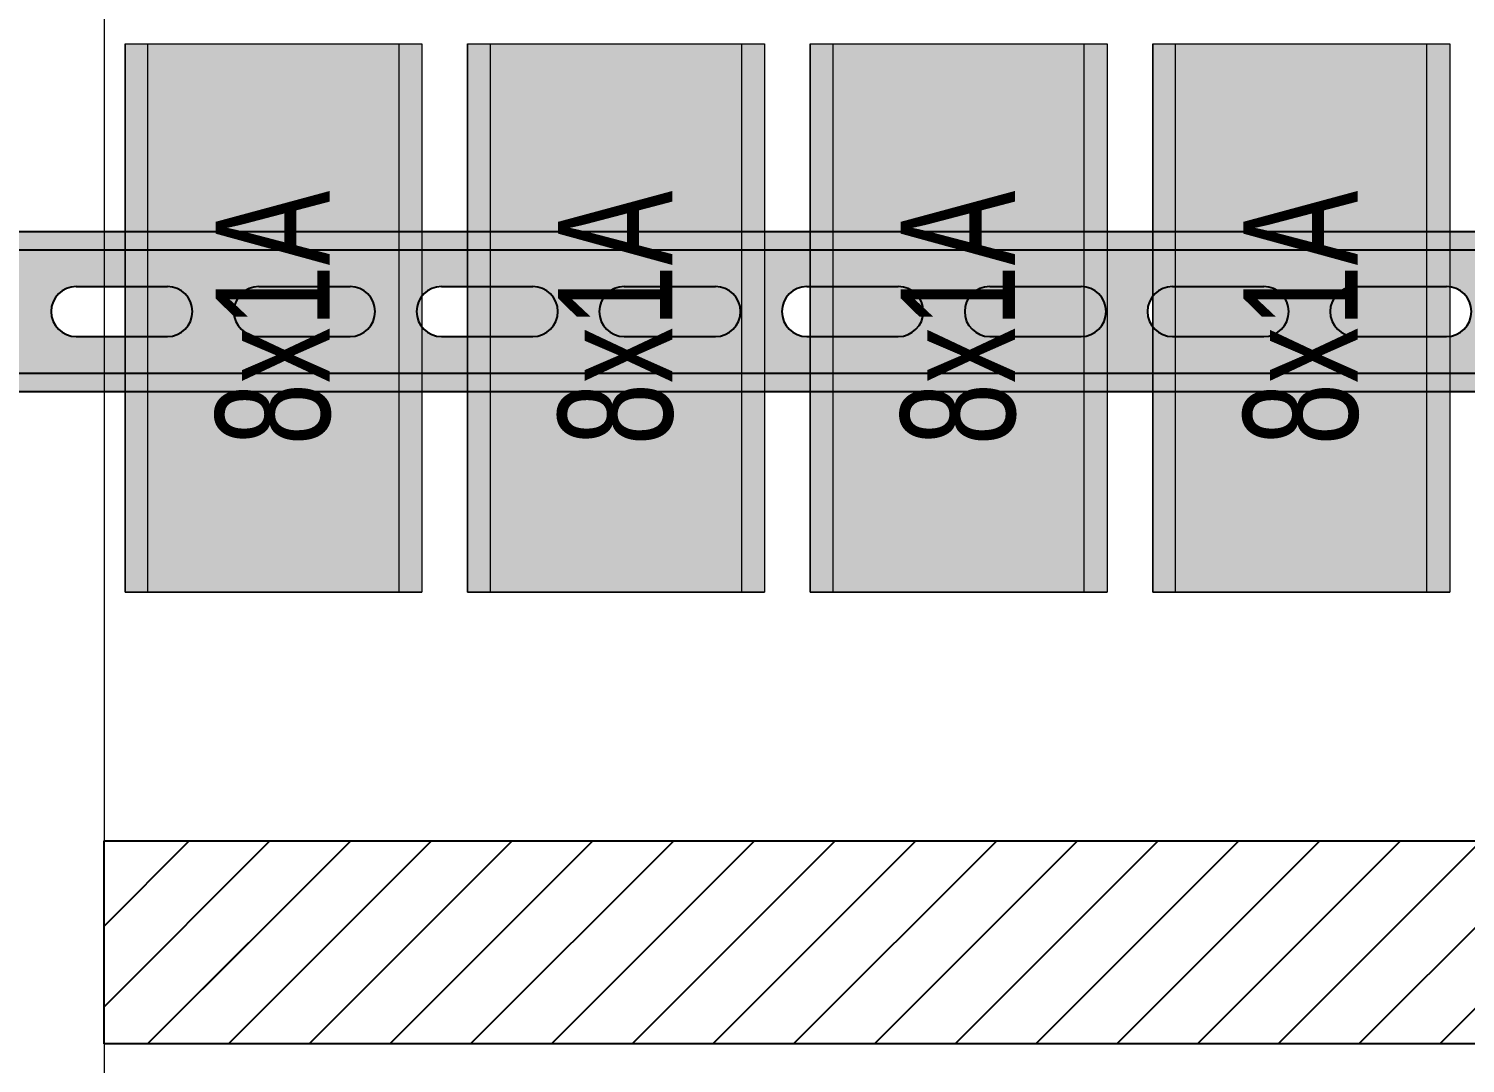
# Model space of a CAD drawing. Header units: millimetres. Extents: x 1414 to 7445, y -6250 to 7681.
# Drawn here: x 2512.31 to 2543.76, y -5962.26 to -5939.61 of the extents above; entities that cross this region are included whole.
import ezdxf

# ---------------------------------------------------------------- set-up
doc = ezdxf.new("R2010")
doc.units = ezdxf.units.MM
doc.layers.add('Схемы и шкафы', color=7, linetype='Continuous')
doc.styles.get("Standard").update_dxf_attribs({"font": 'romans.shx', "width": 0.7, "height": 2.5})

# ---------------------------------------------------------------- blocks, each defined once
blk = doc.blocks.new('A$C0D7F3277')
at = {"color": 0, "lineweight": 0}
blk.add_line((16.717, 210.906), (16.717, 21.871), dxfattribs=at)
blk = doc.blocks.new('*U77')
at = {"color": 0, "lineweight": 0}
blk.add_blockref('A$C0D7F3277', (1.386, 10.603), dxfattribs=at)
blk = doc.blocks.new('Din-рейка')
at = {"true_color": 0xffffff}
h = blk.add_hatch(color=7, dxfattribs=at)
h.paths.add_polyline_path([(51, 3.1), (51, 3.5), (0, 3.5), (0, 3.1)])
h.paths.add_polyline_path([(0, 3.1), (0, 0.4), (51, 0.4), (51, 3.1)])
h.paths.add_polyline_path([(12.388, 1.203), (10.388, 1.203, -1), (10.388, 2.297), (12.388, 2.297, -1)], flags=16)
h.paths.add_polyline_path([(14.388, 2.297), (16.388, 2.297, -1), (16.388, 1.203), (14.388, 1.203, -1)], flags=16)
h.paths.add_polyline_path([(8.388, 1.203), (6.388, 1.203, -1), (6.388, 2.297), (8.388, 2.297, -1)], flags=16)
h.paths.add_polyline_path([(18.388, 2.297), (20.388, 2.297, -1), (20.388, 1.203), (18.388, 1.203, -1)], flags=16)
h.paths.add_polyline_path([(4.388, 1.203), (2.388, 1.203, -1), (2.388, 2.297), (4.388, 2.297, -1)], flags=16)
h.paths.add_polyline_path([(22.388, 2.297), (24.388, 2.297, -1), (24.388, 1.203), (22.388, 1.203, -1)], flags=16)
h.paths.add_polyline_path([(26.388, 2.297), (28.388, 2.297, -1), (28.388, 1.203), (26.388, 1.203, -1)], flags=16)
h.paths.add_polyline_path([(30.388, 2.297), (32.388, 2.297, -1), (32.388, 1.203), (30.388, 1.203, -1)], flags=16)
h.paths.add_polyline_path([(34.388, 2.297), (36.388, 2.297, -1), (36.388, 1.203), (34.388, 1.203, -1)], flags=16)
h.paths.add_polyline_path([(38.388, 2.297), (40.388, 2.297, -1), (40.388, 1.203), (38.388, 1.203, -1)], flags=16)
h.paths.add_polyline_path([(42.388, 2.297), (44.388, 2.297, -1), (44.388, 1.203), (42.388, 1.203, -1)], flags=16)
h.paths.add_polyline_path([(46.388, 2.297), (48.388, 2.297, -1), (48.388, 1.203), (46.388, 1.203, -1)], flags=16)
h.paths.add_polyline_path([(0, 0.4), (0, 0), (51, 0), (51, 0.4)])
at = {"color": 0}
for p, q in [((0, 3.5), (48.528, 3.5)), ((0, 3.5), (51, 3.5)), ((0, 3.1), (51, 3.1)), ((2.388, 2.297), (4.388, 2.297)), ((6.388, 2.297), (8.388, 2.297)), ((10.388, 2.297), (12.388, 2.297)), ((14.388, 2.297), (16.388, 2.297)), ((18.388, 2.297), (20.388, 2.297)), ((22.388, 2.297), (24.388, 2.297)), ((26.388, 2.297), (28.388, 2.297)), ((30.388, 2.297), (32.388, 2.297)), ((2.388, 1.203), (4.388, 1.203)), ((6.388, 1.203), (8.388, 1.203)), ((10.388, 1.203), (12.388, 1.203)), ((14.388, 1.203), (16.388, 1.203)), ((18.388, 1.203), (20.388, 1.203)), ((22.388, 1.203), (24.388, 1.203)), ((26.388, 1.203), (28.388, 1.203)), ((30.388, 1.203), (32.388, 1.203)), ((0, 0.4), (51, 0.4)), ((0, 0), (51, 0))]:
    blk.add_line(p, q, dxfattribs=at)
for centre, start, end in [((2.388, 1.75), 90, 270), ((4.388, 1.75), 270, 90), ((6.388, 1.75), 90, 270), ((8.388, 1.75), 270, 90), ((10.388, 1.75), 90, 270), ((12.388, 1.75), 270, 90), ((14.388, 1.75), 90, 270), ((16.388, 1.75), 270, 90), ((18.388, 1.75), 90, 270), ((20.388, 1.75), 270, 90), ((22.388, 1.75), 90, 270), ((24.388, 1.75), 270, 90), ((26.388, 1.75), 90, 270), ((28.388, 1.75), 270, 90), ((30.388, 1.75), 90, 270), ((32.388, 1.75), 270, 90)]:
    blk.add_arc(centre, 0.547, start, end, dxfattribs=at)
blk = doc.blocks.new('*U140')
at = {"color": 0}
blk.add_blockref('Din-рейка', (0, 0), dxfattribs=at)
blk = doc.blocks.new('модуль 8х1А')
at = {"lineweight": 20, "ltscale": 100, "true_color": 0xffffff}
blk.add_hatch(color=7, dxfattribs=at).paths.add_polyline_path([(0, 12), (6.5, 12), (6.5, 0), (0, 0)])
at = {"color": 0, "lineweight": 20}
for p, q in [((0, 12), (6.5, 12)), ((0, 12), (0, 0)), ((0.5, 0), (0.5, 12)), ((6, 0), (6, 12)), ((6.5, 12), (6.5, 0)), ((0, 0), (6.5, 0))]:
    blk.add_line(p, q, dxfattribs=at)
at = {"color": 0, "lineweight": 20, "ltscale": 100}
blk.add_lwpolyline([(0, 12), (6.5, 12), (6.5, 0), (0, 0)], close=True, dxfattribs=at)
at = {"color": 0, "lineweight": 20, "insert": (3.25, 6), "char_height": 2.5, "width": 12, "attachment_point": 5, "rotation": 90}
blk.add_mtext('{\\fArial|b0|i0|c204|p34;8х1А}', dxfattribs=at)
blk = doc.blocks.new('*U146')
at = {"color": 0}
blk.add_blockref('модуль 8х1А', (0, 0), dxfattribs=at)
blk = doc.blocks.new('кабель канал')
at = {"layer": 'Схемы и шкафы', "color": 252}
for p, q in [((1349.761, 1048.201), (1397.761, 1048.201)), ((1349.761, 1043.756), (1349.761, 1048.201)), ((1397.761, 1043.756), (1349.761, 1043.756))]:
    blk.add_line(p, q, dxfattribs=at)
at = {"layer": 'Схемы и шкафы', "color": 252, "linetype": 'Continuous'}
for p, q in [((1349.761, 1044.569), (1353.393, 1048.201)), ((1349.761, 1046.337), (1351.625, 1048.201)), ((1350.716, 1043.756), (1355.161, 1048.201)), ((1351.917, 1046.726), (1353.393, 1048.201)), ((1351.917, 1044.958), (1355.161, 1048.201)), ((1352.484, 1043.756), (1356.929, 1048.201)), ((1354.251, 1043.756), (1358.696, 1048.201)), ((1356.019, 1043.756), (1360.464, 1048.201)), ((1357.787, 1043.756), (1362.232, 1048.201)), ((1359.555, 1043.756), (1364, 1048.201)), ((1361.323, 1043.756), (1365.768, 1048.201)), ((1363.09, 1043.756), (1367.535, 1048.201)), ((1364.858, 1043.756), (1369.303, 1048.201)), ((1366.626, 1043.756), (1371.071, 1048.201)), ((1368.394, 1043.756), (1372.839, 1048.201)), ((1370.161, 1043.756), (1374.606, 1048.201)), ((1371.929, 1043.756), (1376.374, 1048.201)), ((1373.697, 1043.756), (1378.142, 1048.201)), ((1375.465, 1043.756), (1379.91, 1048.201)), ((1377.232, 1043.756), (1381.677, 1048.201)), ((1379, 1043.756), (1383.445, 1048.201))]:
    blk.add_line(p, q, dxfattribs=at)

msp = doc.modelspace()

# ---------------------------------------------------------------- block references
for name, p in [('*U146', (2514.416, -5951.946)), ('*U146', (2521.916, -5951.946)), ('*U146', (2529.416, -5951.946)), ('*U146', (2536.916, -5951.946)), ('*U140', (2510.957, -5947.556))]:
    msp.add_blockref(name, p)
at = {"layer": 'Схемы и шкафы', "color": 0, "lineweight": 20, "ltscale": 100}
msp.add_blockref('*U77', (2495.854, -6101.114), dxfattribs=at)
at = {"layer": 'Схемы и шкафы', "lineweight": 30}
msp.add_blockref('кабель канал', (1164.196, -7005.592), dxfattribs=at)

doc.saveas('drawing.dxf')
